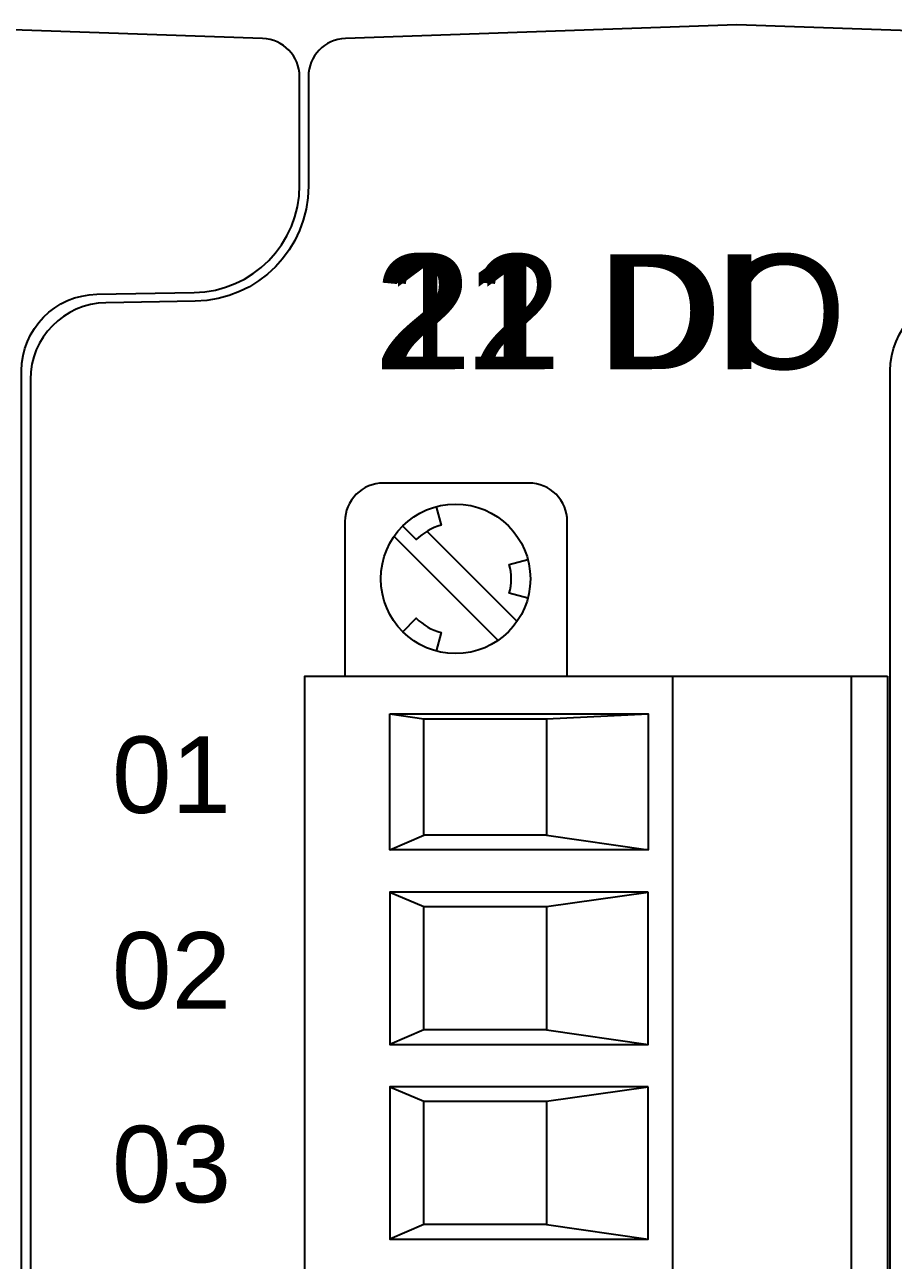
# Model space of a CAD drawing. Extents: x 1 to 47, y 1 to 35.
# Drawn here: x 38.491 to 39.383, y 15.794 to 17.063 of the extents above; entities that cross this region are included whole.
import ezdxf

# ---------------------------------------------------------------- set-up
doc = ezdxf.new("R2010")
doc.units = 0
doc.header["$MEASUREMENT"] = 0
for name, color, linetype in [('9_02__1__21_UNIVERSAL_BINA', 7, 'CONTINUOUS'), ('9_03__2__42_UNIVERSAL_BINA', 7, 'CONTINUOUS'), ('9_04__3__63_UNIVERSAL_BINA', 7, 'CONTINUOUS'), ('9_05__4__84_UNIVERSAL_BINA', 7, 'CONTINUOUS'), ('9_06__5__21_UNIVERSAL_BINA', 7, 'CONTINUOUS'), ('9_07__6__21_UNIVERSAL_BINA', 7, 'CONTINUOUS'), ('9_08__7__21_UNIVERSAL_BINA', 7, 'CONTINUOUS'), ('9_09__8__42_UNIVERSAL_BINA', 7, 'CONTINUOUS'), ('9_10__9__42_UNIVERSAL_BINA', 7, 'CONTINUOUS'), ('9_11__A__63_UNIVERSAL_BINA', 7, 'CONTINUOUS'), ('9_12__B__12_ELECTROMECHANI', 7, 'CONTINUOUS'), ('9_13__C__24_ELECTROMECHANI', 7, 'CONTINUOUS'), ('9_14__D__36_ELECTROMECHANI', 7, 'CONTINUOUS'), ('9_15__E__48_ELECTROMECHANI', 7, 'CONTINUOUS')]:
    doc.layers.add(name, color=color, linetype=linetype)
doc.styles.add('ARIAL', font='arial.ttf')

msp = doc.modelspace()

# ---------------------------------------------------------------- linework, layer by layer
at = {"layer": '9_02__1__21_UNIVERSAL_BINA'}
for points in [[(39.627, 17.049), (39.222, 17.0632), (38.82, 17.0491, 0.404026), (38.782, 17.0098), (38.782, 16.8972, -0.409111), (38.6659, 16.7791), (38.5739, 16.7775, 0.409111), (38.4965, 16.6987), (38.4965, 10.1436, 0.409111), (38.5739, 10.0649), (38.6659, 10.0633, -0.409111), (38.782, 9.9452), (38.782, 9.8325, 0.404026), (38.82, 9.7932), (39.222, 9.7791), (39.627, 9.7933, 0.404026)], [(39.4569, 10.056, -0.409111), (39.3795, 10.1348), (39.3795, 16.7075, -0.409111), (39.4569, 16.7863)], [(39.0479, 16.3939), (39.0479, 16.5529, 0.414214), (39.0086, 16.5923), (38.859, 16.5923, 0.414214), (38.8196, 16.5529), (38.8196, 16.3939)], [(38.9133, 16.568), (38.9184, 16.549, 0.131652), (38.8928, 16.5342), (38.8789, 16.5482)], [(39.0073, 16.474), (38.9883, 16.4791, 0.131652), (38.9883, 16.5087), (39.0073, 16.5137)], [(38.8789, 16.4396), (38.8928, 16.4535, 0.131652), (38.9184, 16.4387), (38.9133, 16.4197)]]:
    msp.add_lwpolyline(points, format="xyb", dxfattribs=at)
for points in [[(38.9037, 16.5428), (38.9963, 16.4502)], [(38.9768, 16.4307), (38.87, 16.5375)], [(39.1564, 14.7939), (39.1564, 16.3939)], [(39.3396, 16.3939), (39.3396, 14.7939)], [(38.8657, 16.3552), (38.9005, 16.35)], [(39.0265, 16.35), (39.1308, 16.3552)], [(38.8657, 16.2156), (38.9005, 16.2305)], [(39.0265, 16.2305), (39.1308, 16.2156)], [(38.8657, 16.1721), (38.9005, 16.1573)], [(39.0265, 16.1573), (39.1308, 16.1721)], [(38.9005, 16.0305), (38.8657, 16.0156)], [(39.0265, 16.0305), (39.1308, 16.0156)], [(38.8657, 15.9721), (38.9005, 15.9573)], [(39.0265, 15.9573), (39.1308, 15.9721)], [(38.9005, 15.8305), (38.8657, 15.8156)], [(39.0265, 15.8305), (39.1308, 15.8156)]]:
    msp.add_lwpolyline(points, dxfattribs=at)
for points in [[(39.3769, 16.3939), (39.3769, 14.7939), (38.7785, 14.7939), (38.7785, 16.3939)], [(38.8657, 16.3552), (39.1308, 16.3552), (39.1308, 16.2156), (38.8657, 16.2156)], [(38.9005, 16.35), (39.0265, 16.35), (39.0265, 16.2305), (38.9005, 16.2305)], [(39.1308, 16.1721), (38.8657, 16.1721), (38.8657, 16.0156), (39.1308, 16.0156)], [(38.9005, 16.1573), (39.0265, 16.1573), (39.0265, 16.0305), (38.9005, 16.0305)], [(39.1308, 15.9721), (38.8657, 15.9721), (38.8657, 15.8156), (39.1308, 15.8156)], [(38.9005, 15.9573), (39.0265, 15.9573), (39.0265, 15.8305), (38.9005, 15.8305)]]:
    msp.add_lwpolyline(points, close=True, dxfattribs=at)
msp.add_circle((38.9332, 16.4939), 0.0768, dxfattribs=at)
at = {"layer": '9_03__2__42_UNIVERSAL_BINA'}
for points in [[(38.4875, 10.1348), (38.4875, 16.7075, -0.409111), (38.5649, 16.7863), (38.6646, 16.788, 0.409111), (38.773, 16.8982), (38.773, 17.0097, 0.404026), (38.735, 17.049), (38.33, 17.0632), (37.928, 17.0491, 0.404026), (37.89, 17.0098), (37.89, 16.8972, -0.409111), (37.7739, 16.7791), (37.6819, 16.7775, 0.409111), (37.6045, 16.6987), (37.6045, 10.1436, 0.409111)], [(39.627, 17.049), (39.222, 17.0632), (38.82, 17.0491, 0.404026), (38.782, 17.0098), (38.782, 16.8972, -0.409111), (38.6659, 16.7791), (38.5739, 16.7775, 0.409111), (38.4965, 16.6987), (38.4965, 10.1436, 0.409111), (38.5739, 10.0649), (38.6659, 10.0633, -0.409111), (38.782, 9.9452), (38.782, 9.8325, 0.404026), (38.82, 9.7932), (39.222, 9.7791), (39.627, 9.7933, 0.404026)], [(39.4569, 10.056, -0.409111), (39.3795, 10.1348), (39.3795, 16.7075, -0.409111), (39.4569, 16.7863)], [(39.0479, 16.3939), (39.0479, 16.5529, 0.414214), (39.0086, 16.5923), (38.859, 16.5923, 0.414214), (38.8196, 16.5529), (38.8196, 16.3939)], [(38.9133, 16.568), (38.9184, 16.549, 0.131652), (38.8928, 16.5342), (38.8789, 16.5482)], [(39.0073, 16.474), (38.9883, 16.4791, 0.131652), (38.9883, 16.5087), (39.0073, 16.5137)], [(38.8789, 16.4396), (38.8928, 16.4535, 0.131652), (38.9184, 16.4387), (38.9133, 16.4197)]]:
    msp.add_lwpolyline(points, format="xyb", dxfattribs=at)
for points in [[(38.9037, 16.5428), (38.9963, 16.4502)], [(38.9768, 16.4307), (38.87, 16.5375)], [(39.1564, 14.7939), (39.1564, 16.3939)], [(39.3396, 16.3939), (39.3396, 14.7939)], [(38.8657, 16.3552), (38.9005, 16.35)], [(39.0265, 16.35), (39.1308, 16.3552)], [(38.8657, 16.2156), (38.9005, 16.2305)], [(39.0265, 16.2305), (39.1308, 16.2156)], [(38.8657, 16.1721), (38.9005, 16.1573)], [(39.0265, 16.1573), (39.1308, 16.1721)], [(38.9005, 16.0305), (38.8657, 16.0156)], [(39.0265, 16.0305), (39.1308, 16.0156)], [(38.8657, 15.9721), (38.9005, 15.9573)], [(39.0265, 15.9573), (39.1308, 15.9721)], [(38.9005, 15.8305), (38.8657, 15.8156)], [(39.0265, 15.8305), (39.1308, 15.8156)]]:
    msp.add_lwpolyline(points, dxfattribs=at)
for points in [[(39.3769, 16.3939), (39.3769, 14.7939), (38.7785, 14.7939), (38.7785, 16.3939)], [(38.8657, 16.3552), (39.1308, 16.3552), (39.1308, 16.2156), (38.8657, 16.2156)], [(38.9005, 16.35), (39.0265, 16.35), (39.0265, 16.2305), (38.9005, 16.2305)], [(39.1308, 16.1721), (38.8657, 16.1721), (38.8657, 16.0156), (39.1308, 16.0156)], [(38.9005, 16.1573), (39.0265, 16.1573), (39.0265, 16.0305), (38.9005, 16.0305)], [(39.1308, 15.9721), (38.8657, 15.9721), (38.8657, 15.8156), (39.1308, 15.8156)], [(38.9005, 15.9573), (39.0265, 15.9573), (39.0265, 15.8305), (38.9005, 15.8305)]]:
    msp.add_lwpolyline(points, close=True, dxfattribs=at)
msp.add_circle((38.9332, 16.4939), 0.0768, dxfattribs=at)
at = {"layer": '9_04__3__63_UNIVERSAL_BINA'}
for points in [[(38.4875, 10.1348), (38.4875, 16.7075, -0.409111), (38.5649, 16.7863), (38.6646, 16.788, 0.409111), (38.773, 16.8982), (38.773, 17.0097, 0.404026), (38.735, 17.049), (38.33, 17.0632), (37.928, 17.0491, 0.404026), (37.89, 17.0098), (37.89, 16.8972, -0.409111), (37.7739, 16.7791), (37.6819, 16.7775, 0.409111), (37.6045, 16.6987), (37.6045, 10.1436, 0.409111)], [(39.627, 17.049), (39.222, 17.0632), (38.82, 17.0491, 0.404026), (38.782, 17.0098), (38.782, 16.8972, -0.409111), (38.6659, 16.7791), (38.5739, 16.7775, 0.409111), (38.4965, 16.6987), (38.4965, 10.1436, 0.409111), (38.5739, 10.0649), (38.6659, 10.0633, -0.409111), (38.782, 9.9452), (38.782, 9.8325, 0.404026), (38.82, 9.7932), (39.222, 9.7791), (39.627, 9.7933, 0.404026)], [(39.4569, 10.056, -0.409111), (39.3795, 10.1348), (39.3795, 16.7075, -0.409111), (39.4569, 16.7863)], [(39.0479, 16.3939), (39.0479, 16.5529, 0.414214), (39.0086, 16.5923), (38.859, 16.5923, 0.414214), (38.8196, 16.5529), (38.8196, 16.3939)], [(38.9133, 16.568), (38.9184, 16.549, 0.131652), (38.8928, 16.5342), (38.8789, 16.5482)], [(39.0073, 16.474), (38.9883, 16.4791, 0.131652), (38.9883, 16.5087), (39.0073, 16.5137)], [(38.8789, 16.4396), (38.8928, 16.4535, 0.131652), (38.9184, 16.4387), (38.9133, 16.4197)]]:
    msp.add_lwpolyline(points, format="xyb", dxfattribs=at)
for points in [[(38.9037, 16.5428), (38.9963, 16.4502)], [(38.9768, 16.4307), (38.87, 16.5375)], [(39.1564, 14.7939), (39.1564, 16.3939)], [(39.3396, 16.3939), (39.3396, 14.7939)], [(38.8657, 16.3552), (38.9005, 16.35)], [(39.0265, 16.35), (39.1308, 16.3552)], [(38.8657, 16.2156), (38.9005, 16.2305)], [(39.0265, 16.2305), (39.1308, 16.2156)], [(38.8657, 16.1721), (38.9005, 16.1573)], [(39.0265, 16.1573), (39.1308, 16.1721)], [(38.9005, 16.0305), (38.8657, 16.0156)], [(39.0265, 16.0305), (39.1308, 16.0156)], [(38.8657, 15.9721), (38.9005, 15.9573)], [(39.0265, 15.9573), (39.1308, 15.9721)], [(38.9005, 15.8305), (38.8657, 15.8156)], [(39.0265, 15.8305), (39.1308, 15.8156)]]:
    msp.add_lwpolyline(points, dxfattribs=at)
for points in [[(39.3769, 16.3939), (39.3769, 14.7939), (38.7785, 14.7939), (38.7785, 16.3939)], [(38.8657, 16.3552), (39.1308, 16.3552), (39.1308, 16.2156), (38.8657, 16.2156)], [(38.9005, 16.35), (39.0265, 16.35), (39.0265, 16.2305), (38.9005, 16.2305)], [(39.1308, 16.1721), (38.8657, 16.1721), (38.8657, 16.0156), (39.1308, 16.0156)], [(38.9005, 16.1573), (39.0265, 16.1573), (39.0265, 16.0305), (38.9005, 16.0305)], [(39.1308, 15.9721), (38.8657, 15.9721), (38.8657, 15.8156), (39.1308, 15.8156)], [(38.9005, 15.9573), (39.0265, 15.9573), (39.0265, 15.8305), (38.9005, 15.8305)]]:
    msp.add_lwpolyline(points, close=True, dxfattribs=at)
msp.add_circle((38.9332, 16.4939), 0.0768, dxfattribs=at)
at = {"layer": '9_05__4__84_UNIVERSAL_BINA'}
for points in [[(38.4875, 10.1348), (38.4875, 16.7075, -0.409111), (38.5649, 16.7863), (38.6646, 16.788, 0.409111), (38.773, 16.8982), (38.773, 17.0097, 0.404026), (38.735, 17.049), (38.33, 17.0632), (37.928, 17.0491, 0.404026), (37.89, 17.0098), (37.89, 16.8972, -0.409111), (37.7739, 16.7791), (37.6819, 16.7775, 0.409111), (37.6045, 16.6987), (37.6045, 10.1436, 0.409111)], [(39.627, 17.049), (39.222, 17.0632), (38.82, 17.0491, 0.404026), (38.782, 17.0098), (38.782, 16.8972, -0.409111), (38.6659, 16.7791), (38.5739, 16.7775, 0.409111), (38.4965, 16.6987), (38.4965, 10.1436, 0.409111), (38.5739, 10.0649), (38.6659, 10.0633, -0.409111), (38.782, 9.9452), (38.782, 9.8325, 0.404026), (38.82, 9.7932), (39.222, 9.7791), (39.627, 9.7933, 0.404026)], [(39.4569, 10.056, -0.409111), (39.3795, 10.1348), (39.3795, 16.7075, -0.409111), (39.4569, 16.7863)], [(39.0479, 16.3939), (39.0479, 16.5529, 0.414214), (39.0086, 16.5923), (38.859, 16.5923, 0.414214), (38.8196, 16.5529), (38.8196, 16.3939)], [(38.9133, 16.568), (38.9184, 16.549, 0.131652), (38.8928, 16.5342), (38.8789, 16.5482)], [(39.0073, 16.474), (38.9883, 16.4791, 0.131652), (38.9883, 16.5087), (39.0073, 16.5137)], [(38.8789, 16.4396), (38.8928, 16.4535, 0.131652), (38.9184, 16.4387), (38.9133, 16.4197)]]:
    msp.add_lwpolyline(points, format="xyb", dxfattribs=at)
for points in [[(38.9037, 16.5428), (38.9963, 16.4502)], [(38.9768, 16.4307), (38.87, 16.5375)], [(39.1564, 14.7939), (39.1564, 16.3939)], [(39.3396, 16.3939), (39.3396, 14.7939)], [(38.8657, 16.3552), (38.9005, 16.35)], [(39.0265, 16.35), (39.1308, 16.3552)], [(38.8657, 16.2156), (38.9005, 16.2305)], [(39.0265, 16.2305), (39.1308, 16.2156)], [(38.8657, 16.1721), (38.9005, 16.1573)], [(39.0265, 16.1573), (39.1308, 16.1721)], [(38.9005, 16.0305), (38.8657, 16.0156)], [(39.0265, 16.0305), (39.1308, 16.0156)], [(38.8657, 15.9721), (38.9005, 15.9573)], [(39.0265, 15.9573), (39.1308, 15.9721)], [(38.9005, 15.8305), (38.8657, 15.8156)], [(39.0265, 15.8305), (39.1308, 15.8156)]]:
    msp.add_lwpolyline(points, dxfattribs=at)
for points in [[(39.3769, 16.3939), (39.3769, 14.7939), (38.7785, 14.7939), (38.7785, 16.3939)], [(38.8657, 16.3552), (39.1308, 16.3552), (39.1308, 16.2156), (38.8657, 16.2156)], [(38.9005, 16.35), (39.0265, 16.35), (39.0265, 16.2305), (38.9005, 16.2305)], [(39.1308, 16.1721), (38.8657, 16.1721), (38.8657, 16.0156), (39.1308, 16.0156)], [(38.9005, 16.1573), (39.0265, 16.1573), (39.0265, 16.0305), (38.9005, 16.0305)], [(39.1308, 15.9721), (38.8657, 15.9721), (38.8657, 15.8156), (39.1308, 15.8156)], [(38.9005, 15.9573), (39.0265, 15.9573), (39.0265, 15.8305), (38.9005, 15.8305)]]:
    msp.add_lwpolyline(points, close=True, dxfattribs=at)
msp.add_circle((38.9332, 16.4939), 0.0768, dxfattribs=at)
at = {"layer": '9_06__5__21_UNIVERSAL_BINA'}
for points in [[(38.4875, 10.1348), (38.4875, 16.7075, -0.409111), (38.5649, 16.7863), (38.6646, 16.788, 0.409111), (38.773, 16.8982), (38.773, 17.0097, 0.404026), (38.735, 17.049), (38.33, 17.0632), (37.928, 17.0491, 0.404026), (37.89, 17.0098), (37.89, 16.8972, -0.409111), (37.7739, 16.7791), (37.6819, 16.7775, 0.409111), (37.6045, 16.6987), (37.6045, 10.1436, 0.409111)], [(39.627, 17.049), (39.222, 17.0632), (38.82, 17.0491, 0.404026), (38.782, 17.0098), (38.782, 16.8972, -0.409111), (38.6659, 16.7791), (38.5739, 16.7775, 0.409111), (38.4965, 16.6987), (38.4965, 10.1436, 0.409111), (38.5739, 10.0649), (38.6659, 10.0633, -0.409111), (38.782, 9.9452), (38.782, 9.8325, 0.404026), (38.82, 9.7932), (39.222, 9.7791), (39.627, 9.7933, 0.404026)], [(39.4569, 10.056, -0.409111), (39.3795, 10.1348), (39.3795, 16.7075, -0.409111), (39.4569, 16.7863)], [(39.0479, 16.3939), (39.0479, 16.5529, 0.414214), (39.0086, 16.5923), (38.859, 16.5923, 0.414214), (38.8196, 16.5529), (38.8196, 16.3939)], [(38.9133, 16.568), (38.9184, 16.549, 0.131652), (38.8928, 16.5342), (38.8789, 16.5482)], [(39.0073, 16.474), (38.9883, 16.4791, 0.131652), (38.9883, 16.5087), (39.0073, 16.5137)], [(38.8789, 16.4396), (38.8928, 16.4535, 0.131652), (38.9184, 16.4387), (38.9133, 16.4197)]]:
    msp.add_lwpolyline(points, format="xyb", dxfattribs=at)
for points in [[(38.9037, 16.5428), (38.9963, 16.4502)], [(38.9768, 16.4307), (38.87, 16.5375)], [(39.1564, 14.7939), (39.1564, 16.3939)], [(39.3396, 16.3939), (39.3396, 14.7939)], [(38.8657, 16.3552), (38.9005, 16.35)], [(39.0265, 16.35), (39.1308, 16.3552)], [(38.8657, 16.2156), (38.9005, 16.2305)], [(39.0265, 16.2305), (39.1308, 16.2156)], [(38.8657, 16.1721), (38.9005, 16.1573)], [(39.0265, 16.1573), (39.1308, 16.1721)], [(38.9005, 16.0305), (38.8657, 16.0156)], [(39.0265, 16.0305), (39.1308, 16.0156)], [(38.8657, 15.9721), (38.9005, 15.9573)], [(39.0265, 15.9573), (39.1308, 15.9721)], [(38.9005, 15.8305), (38.8657, 15.8156)], [(39.0265, 15.8305), (39.1308, 15.8156)]]:
    msp.add_lwpolyline(points, dxfattribs=at)
for points in [[(39.3769, 16.3939), (39.3769, 14.7939), (38.7785, 14.7939), (38.7785, 16.3939)], [(38.8657, 16.3552), (39.1308, 16.3552), (39.1308, 16.2156), (38.8657, 16.2156)], [(38.9005, 16.35), (39.0265, 16.35), (39.0265, 16.2305), (38.9005, 16.2305)], [(39.1308, 16.1721), (38.8657, 16.1721), (38.8657, 16.0156), (39.1308, 16.0156)], [(38.9005, 16.1573), (39.0265, 16.1573), (39.0265, 16.0305), (38.9005, 16.0305)], [(39.1308, 15.9721), (38.8657, 15.9721), (38.8657, 15.8156), (39.1308, 15.8156)], [(38.9005, 15.9573), (39.0265, 15.9573), (39.0265, 15.8305), (38.9005, 15.8305)]]:
    msp.add_lwpolyline(points, close=True, dxfattribs=at)
msp.add_circle((38.9332, 16.4939), 0.0768, dxfattribs=at)
at = {"layer": '9_07__6__21_UNIVERSAL_BINA'}
for points in [[(38.4875, 10.1348), (38.4875, 16.7075, -0.409111), (38.5649, 16.7863), (38.6646, 16.788, 0.409111), (38.773, 16.8982), (38.773, 17.0097, 0.404026), (38.735, 17.049), (38.33, 17.0632), (37.928, 17.0491, 0.404026), (37.89, 17.0098), (37.89, 16.8972, -0.409111), (37.7739, 16.7791), (37.6819, 16.7775, 0.409111), (37.6045, 16.6987), (37.6045, 10.1436, 0.409111)], [(39.627, 17.049), (39.222, 17.0632), (38.82, 17.0491, 0.404026), (38.782, 17.0098), (38.782, 16.8972, -0.409111), (38.6659, 16.7791), (38.5739, 16.7775, 0.409111), (38.4965, 16.6987), (38.4965, 10.1436, 0.409111), (38.5739, 10.0649), (38.6659, 10.0633, -0.409111), (38.782, 9.9452), (38.782, 9.8325, 0.404026), (38.82, 9.7932), (39.222, 9.7791), (39.627, 9.7933, 0.404026)], [(39.4569, 10.056, -0.409111), (39.3795, 10.1348), (39.3795, 16.7075, -0.409111), (39.4569, 16.7863)], [(39.0479, 16.3939), (39.0479, 16.5529, 0.414214), (39.0086, 16.5923), (38.859, 16.5923, 0.414214), (38.8196, 16.5529), (38.8196, 16.3939)], [(38.9133, 16.568), (38.9184, 16.549, 0.131652), (38.8928, 16.5342), (38.8789, 16.5482)], [(39.0073, 16.474), (38.9883, 16.4791, 0.131652), (38.9883, 16.5087), (39.0073, 16.5137)], [(38.8789, 16.4396), (38.8928, 16.4535, 0.131652), (38.9184, 16.4387), (38.9133, 16.4197)]]:
    msp.add_lwpolyline(points, format="xyb", dxfattribs=at)
for points in [[(38.9037, 16.5428), (38.9963, 16.4502)], [(38.9768, 16.4307), (38.87, 16.5375)], [(39.1564, 14.7939), (39.1564, 16.3939)], [(39.3396, 16.3939), (39.3396, 14.7939)], [(38.8657, 16.3552), (38.9005, 16.35)], [(39.0265, 16.35), (39.1308, 16.3552)], [(38.8657, 16.2156), (38.9005, 16.2305)], [(39.0265, 16.2305), (39.1308, 16.2156)], [(38.8657, 16.1721), (38.9005, 16.1573)], [(39.0265, 16.1573), (39.1308, 16.1721)], [(38.9005, 16.0305), (38.8657, 16.0156)], [(39.0265, 16.0305), (39.1308, 16.0156)], [(38.8657, 15.9721), (38.9005, 15.9573)], [(39.0265, 15.9573), (39.1308, 15.9721)], [(38.9005, 15.8305), (38.8657, 15.8156)], [(39.0265, 15.8305), (39.1308, 15.8156)]]:
    msp.add_lwpolyline(points, dxfattribs=at)
for points in [[(39.3769, 16.3939), (39.3769, 14.7939), (38.7785, 14.7939), (38.7785, 16.3939)], [(38.8657, 16.3552), (39.1308, 16.3552), (39.1308, 16.2156), (38.8657, 16.2156)], [(38.9005, 16.35), (39.0265, 16.35), (39.0265, 16.2305), (38.9005, 16.2305)], [(39.1308, 16.1721), (38.8657, 16.1721), (38.8657, 16.0156), (39.1308, 16.0156)], [(38.9005, 16.1573), (39.0265, 16.1573), (39.0265, 16.0305), (38.9005, 16.0305)], [(39.1308, 15.9721), (38.8657, 15.9721), (38.8657, 15.8156), (39.1308, 15.8156)], [(38.9005, 15.9573), (39.0265, 15.9573), (39.0265, 15.8305), (38.9005, 15.8305)]]:
    msp.add_lwpolyline(points, close=True, dxfattribs=at)
msp.add_circle((38.9332, 16.4939), 0.0768, dxfattribs=at)
at = {"layer": '9_08__7__21_UNIVERSAL_BINA'}
for points in [[(38.4875, 10.1348), (38.4875, 16.7075, -0.409111), (38.5649, 16.7863), (38.6646, 16.788, 0.409111), (38.773, 16.8982), (38.773, 17.0097, 0.404026), (38.735, 17.049), (38.33, 17.0632), (37.928, 17.0491, 0.404026), (37.89, 17.0098), (37.89, 16.8972, -0.409111), (37.7739, 16.7791), (37.6819, 16.7775, 0.409111), (37.6045, 16.6987), (37.6045, 10.1436, 0.409111)], [(39.627, 17.049), (39.222, 17.0632), (38.82, 17.0491, 0.404026), (38.782, 17.0098), (38.782, 16.8972, -0.409111), (38.6659, 16.7791), (38.5739, 16.7775, 0.409111), (38.4965, 16.6987), (38.4965, 10.1436, 0.409111), (38.5739, 10.0649), (38.6659, 10.0633, -0.409111), (38.782, 9.9452), (38.782, 9.8325, 0.404026), (38.82, 9.7932), (39.222, 9.7791), (39.627, 9.7933, 0.404026)], [(39.4569, 10.056, -0.409111), (39.3795, 10.1348), (39.3795, 16.7075, -0.409111), (39.4569, 16.7863)], [(39.0479, 16.3939), (39.0479, 16.5529, 0.414214), (39.0086, 16.5923), (38.859, 16.5923, 0.414214), (38.8196, 16.5529), (38.8196, 16.3939)], [(38.9133, 16.568), (38.9184, 16.549, 0.131652), (38.8928, 16.5342), (38.8789, 16.5482)], [(39.0073, 16.474), (38.9883, 16.4791, 0.131652), (38.9883, 16.5087), (39.0073, 16.5137)], [(38.8789, 16.4396), (38.8928, 16.4535, 0.131652), (38.9184, 16.4387), (38.9133, 16.4197)]]:
    msp.add_lwpolyline(points, format="xyb", dxfattribs=at)
for points in [[(38.9037, 16.5428), (38.9963, 16.4502)], [(38.9768, 16.4307), (38.87, 16.5375)], [(39.1564, 14.7939), (39.1564, 16.3939)], [(39.3396, 16.3939), (39.3396, 14.7939)], [(38.8657, 16.3552), (38.9005, 16.35)], [(39.0265, 16.35), (39.1308, 16.3552)], [(38.8657, 16.2156), (38.9005, 16.2305)], [(39.0265, 16.2305), (39.1308, 16.2156)], [(38.8657, 16.1721), (38.9005, 16.1573)], [(39.0265, 16.1573), (39.1308, 16.1721)], [(38.9005, 16.0305), (38.8657, 16.0156)], [(39.0265, 16.0305), (39.1308, 16.0156)], [(38.8657, 15.9721), (38.9005, 15.9573)], [(39.0265, 15.9573), (39.1308, 15.9721)], [(38.9005, 15.8305), (38.8657, 15.8156)], [(39.0265, 15.8305), (39.1308, 15.8156)]]:
    msp.add_lwpolyline(points, dxfattribs=at)
for points in [[(39.3769, 16.3939), (39.3769, 14.7939), (38.7785, 14.7939), (38.7785, 16.3939)], [(38.8657, 16.3552), (39.1308, 16.3552), (39.1308, 16.2156), (38.8657, 16.2156)], [(38.9005, 16.35), (39.0265, 16.35), (39.0265, 16.2305), (38.9005, 16.2305)], [(39.1308, 16.1721), (38.8657, 16.1721), (38.8657, 16.0156), (39.1308, 16.0156)], [(38.9005, 16.1573), (39.0265, 16.1573), (39.0265, 16.0305), (38.9005, 16.0305)], [(39.1308, 15.9721), (38.8657, 15.9721), (38.8657, 15.8156), (39.1308, 15.8156)], [(38.9005, 15.9573), (39.0265, 15.9573), (39.0265, 15.8305), (38.9005, 15.8305)]]:
    msp.add_lwpolyline(points, close=True, dxfattribs=at)
msp.add_circle((38.9332, 16.4939), 0.0768, dxfattribs=at)
at = {"layer": '9_09__8__42_UNIVERSAL_BINA'}
for points in [[(38.4875, 10.1348), (38.4875, 16.7075, -0.409111), (38.5649, 16.7863), (38.6646, 16.788, 0.409111), (38.773, 16.8982), (38.773, 17.0097, 0.404026), (38.735, 17.049), (38.33, 17.0632), (37.928, 17.0491, 0.404026), (37.89, 17.0098), (37.89, 16.8972, -0.409111), (37.7739, 16.7791), (37.6819, 16.7775, 0.409111), (37.6045, 16.6987), (37.6045, 10.1436, 0.409111)], [(39.627, 17.049), (39.222, 17.0632), (38.82, 17.0491, 0.404026), (38.782, 17.0098), (38.782, 16.8972, -0.409111), (38.6659, 16.7791), (38.5739, 16.7775, 0.409111), (38.4965, 16.6987), (38.4965, 10.1436, 0.409111), (38.5739, 10.0649), (38.6659, 10.0633, -0.409111), (38.782, 9.9452), (38.782, 9.8325, 0.404026), (38.82, 9.7932), (39.222, 9.7791), (39.627, 9.7933, 0.404026)], [(39.4569, 10.056, -0.409111), (39.3795, 10.1348), (39.3795, 16.7075, -0.409111), (39.4569, 16.7863)], [(39.0479, 16.3939), (39.0479, 16.5529, 0.414214), (39.0086, 16.5923), (38.859, 16.5923, 0.414214), (38.8196, 16.5529), (38.8196, 16.3939)], [(38.9133, 16.568), (38.9184, 16.549, 0.131652), (38.8928, 16.5342), (38.8789, 16.5482)], [(39.0073, 16.474), (38.9883, 16.4791, 0.131652), (38.9883, 16.5087), (39.0073, 16.5137)], [(38.8789, 16.4396), (38.8928, 16.4535, 0.131652), (38.9184, 16.4387), (38.9133, 16.4197)]]:
    msp.add_lwpolyline(points, format="xyb", dxfattribs=at)
for points in [[(38.9037, 16.5428), (38.9963, 16.4502)], [(38.9768, 16.4307), (38.87, 16.5375)], [(39.1564, 14.7939), (39.1564, 16.3939)], [(39.3396, 16.3939), (39.3396, 14.7939)], [(38.8657, 16.3552), (38.9005, 16.35)], [(39.0265, 16.35), (39.1308, 16.3552)], [(38.8657, 16.2156), (38.9005, 16.2305)], [(39.0265, 16.2305), (39.1308, 16.2156)], [(38.8657, 16.1721), (38.9005, 16.1573)], [(39.0265, 16.1573), (39.1308, 16.1721)], [(38.9005, 16.0305), (38.8657, 16.0156)], [(39.0265, 16.0305), (39.1308, 16.0156)], [(38.8657, 15.9721), (38.9005, 15.9573)], [(39.0265, 15.9573), (39.1308, 15.9721)], [(38.9005, 15.8305), (38.8657, 15.8156)], [(39.0265, 15.8305), (39.1308, 15.8156)]]:
    msp.add_lwpolyline(points, dxfattribs=at)
for points in [[(39.3769, 16.3939), (39.3769, 14.7939), (38.7785, 14.7939), (38.7785, 16.3939)], [(38.8657, 16.3552), (39.1308, 16.3552), (39.1308, 16.2156), (38.8657, 16.2156)], [(38.9005, 16.35), (39.0265, 16.35), (39.0265, 16.2305), (38.9005, 16.2305)], [(39.1308, 16.1721), (38.8657, 16.1721), (38.8657, 16.0156), (39.1308, 16.0156)], [(38.9005, 16.1573), (39.0265, 16.1573), (39.0265, 16.0305), (38.9005, 16.0305)], [(39.1308, 15.9721), (38.8657, 15.9721), (38.8657, 15.8156), (39.1308, 15.8156)], [(38.9005, 15.9573), (39.0265, 15.9573), (39.0265, 15.8305), (38.9005, 15.8305)]]:
    msp.add_lwpolyline(points, close=True, dxfattribs=at)
msp.add_circle((38.9332, 16.4939), 0.0768, dxfattribs=at)
at = {"layer": '9_10__9__42_UNIVERSAL_BINA'}
for points in [[(38.4875, 10.1348), (38.4875, 16.7075, -0.409111), (38.5649, 16.7863), (38.6646, 16.788, 0.409111), (38.773, 16.8982), (38.773, 17.0097, 0.404026), (38.735, 17.049), (38.33, 17.0632), (37.928, 17.0491, 0.404026), (37.89, 17.0098), (37.89, 16.8972, -0.409111), (37.7739, 16.7791), (37.6819, 16.7775, 0.409111), (37.6045, 16.6987), (37.6045, 10.1436, 0.409111)], [(39.627, 17.049), (39.222, 17.0632), (38.82, 17.0491, 0.404026), (38.782, 17.0098), (38.782, 16.8972, -0.409111), (38.6659, 16.7791), (38.5739, 16.7775, 0.409111), (38.4965, 16.6987), (38.4965, 10.1436, 0.409111), (38.5739, 10.0649), (38.6659, 10.0633, -0.409111), (38.782, 9.9452), (38.782, 9.8325, 0.404026), (38.82, 9.7932), (39.222, 9.7791), (39.627, 9.7933, 0.404026)], [(39.4569, 10.056, -0.409111), (39.3795, 10.1348), (39.3795, 16.7075, -0.409111), (39.4569, 16.7863)], [(39.0479, 16.3939), (39.0479, 16.5529, 0.414214), (39.0086, 16.5923), (38.859, 16.5923, 0.414214), (38.8196, 16.5529), (38.8196, 16.3939)], [(38.9133, 16.568), (38.9184, 16.549, 0.131652), (38.8928, 16.5342), (38.8789, 16.5482)], [(39.0073, 16.474), (38.9883, 16.4791, 0.131652), (38.9883, 16.5087), (39.0073, 16.5137)], [(38.8789, 16.4396), (38.8928, 16.4535, 0.131652), (38.9184, 16.4387), (38.9133, 16.4197)]]:
    msp.add_lwpolyline(points, format="xyb", dxfattribs=at)
for points in [[(38.9037, 16.5428), (38.9963, 16.4502)], [(38.9768, 16.4307), (38.87, 16.5375)], [(39.1564, 14.7939), (39.1564, 16.3939)], [(39.3396, 16.3939), (39.3396, 14.7939)], [(38.8657, 16.3552), (38.9005, 16.35)], [(39.0265, 16.35), (39.1308, 16.3552)], [(38.8657, 16.2156), (38.9005, 16.2305)], [(39.0265, 16.2305), (39.1308, 16.2156)], [(38.8657, 16.1721), (38.9005, 16.1573)], [(39.0265, 16.1573), (39.1308, 16.1721)], [(38.9005, 16.0305), (38.8657, 16.0156)], [(39.0265, 16.0305), (39.1308, 16.0156)], [(38.8657, 15.9721), (38.9005, 15.9573)], [(39.0265, 15.9573), (39.1308, 15.9721)], [(38.9005, 15.8305), (38.8657, 15.8156)], [(39.0265, 15.8305), (39.1308, 15.8156)]]:
    msp.add_lwpolyline(points, dxfattribs=at)
for points in [[(39.3769, 16.3939), (39.3769, 14.7939), (38.7785, 14.7939), (38.7785, 16.3939)], [(38.8657, 16.3552), (39.1308, 16.3552), (39.1308, 16.2156), (38.8657, 16.2156)], [(38.9005, 16.35), (39.0265, 16.35), (39.0265, 16.2305), (38.9005, 16.2305)], [(39.1308, 16.1721), (38.8657, 16.1721), (38.8657, 16.0156), (39.1308, 16.0156)], [(38.9005, 16.1573), (39.0265, 16.1573), (39.0265, 16.0305), (38.9005, 16.0305)], [(39.1308, 15.9721), (38.8657, 15.9721), (38.8657, 15.8156), (39.1308, 15.8156)], [(38.9005, 15.9573), (39.0265, 15.9573), (39.0265, 15.8305), (38.9005, 15.8305)]]:
    msp.add_lwpolyline(points, close=True, dxfattribs=at)
msp.add_circle((38.9332, 16.4939), 0.0768, dxfattribs=at)
at = {"layer": '9_11__A__63_UNIVERSAL_BINA'}
for points in [[(38.4875, 10.1348), (38.4875, 16.7075, -0.409111), (38.5649, 16.7863), (38.6646, 16.788, 0.409111), (38.773, 16.8982), (38.773, 17.0097, 0.404026), (38.735, 17.049), (38.33, 17.0632), (37.928, 17.0491, 0.404026), (37.89, 17.0098), (37.89, 16.8972, -0.409111), (37.7739, 16.7791), (37.6819, 16.7775, 0.409111), (37.6045, 16.6987), (37.6045, 10.1436, 0.409111)], [(39.627, 17.049), (39.222, 17.0632), (38.82, 17.0491, 0.404026), (38.782, 17.0098), (38.782, 16.8972, -0.409111), (38.6659, 16.7791), (38.5739, 16.7775, 0.409111), (38.4965, 16.6987), (38.4965, 10.1436, 0.409111), (38.5739, 10.0649), (38.6659, 10.0633, -0.409111), (38.782, 9.9452), (38.782, 9.8325, 0.404026), (38.82, 9.7932), (39.222, 9.7791), (39.627, 9.7933, 0.404026)], [(39.4569, 10.056, -0.409111), (39.3795, 10.1348), (39.3795, 16.7075, -0.409111), (39.4569, 16.7863)], [(39.0479, 16.3939), (39.0479, 16.5529, 0.414214), (39.0086, 16.5923), (38.859, 16.5923, 0.414214), (38.8196, 16.5529), (38.8196, 16.3939)], [(38.9133, 16.568), (38.9184, 16.549, 0.131652), (38.8928, 16.5342), (38.8789, 16.5482)], [(39.0073, 16.474), (38.9883, 16.4791, 0.131652), (38.9883, 16.5087), (39.0073, 16.5137)], [(38.8789, 16.4396), (38.8928, 16.4535, 0.131652), (38.9184, 16.4387), (38.9133, 16.4197)]]:
    msp.add_lwpolyline(points, format="xyb", dxfattribs=at)
for points in [[(38.9037, 16.5428), (38.9963, 16.4502)], [(38.9768, 16.4307), (38.87, 16.5375)], [(39.1564, 14.7939), (39.1564, 16.3939)], [(39.3396, 16.3939), (39.3396, 14.7939)], [(38.8657, 16.3552), (38.9005, 16.35)], [(39.0265, 16.35), (39.1308, 16.3552)], [(38.8657, 16.2156), (38.9005, 16.2305)], [(39.0265, 16.2305), (39.1308, 16.2156)], [(38.8657, 16.1721), (38.9005, 16.1573)], [(39.0265, 16.1573), (39.1308, 16.1721)], [(38.9005, 16.0305), (38.8657, 16.0156)], [(39.0265, 16.0305), (39.1308, 16.0156)], [(38.8657, 15.9721), (38.9005, 15.9573)], [(39.0265, 15.9573), (39.1308, 15.9721)], [(38.9005, 15.8305), (38.8657, 15.8156)], [(39.0265, 15.8305), (39.1308, 15.8156)]]:
    msp.add_lwpolyline(points, dxfattribs=at)
for points in [[(39.3769, 16.3939), (39.3769, 14.7939), (38.7785, 14.7939), (38.7785, 16.3939)], [(38.8657, 16.3552), (39.1308, 16.3552), (39.1308, 16.2156), (38.8657, 16.2156)], [(38.9005, 16.35), (39.0265, 16.35), (39.0265, 16.2305), (38.9005, 16.2305)], [(39.1308, 16.1721), (38.8657, 16.1721), (38.8657, 16.0156), (39.1308, 16.0156)], [(38.9005, 16.1573), (39.0265, 16.1573), (39.0265, 16.0305), (38.9005, 16.0305)], [(39.1308, 15.9721), (38.8657, 15.9721), (38.8657, 15.8156), (39.1308, 15.8156)], [(38.9005, 15.9573), (39.0265, 15.9573), (39.0265, 15.8305), (38.9005, 15.8305)]]:
    msp.add_lwpolyline(points, close=True, dxfattribs=at)
msp.add_circle((38.9332, 16.4939), 0.0768, dxfattribs=at)
at = {"layer": '9_12__B__12_ELECTROMECHANI'}
for points in [[(39.627, 17.049), (39.222, 17.0632), (38.82, 17.0491, 0.404026), (38.782, 17.0098), (38.782, 16.8972, -0.409111), (38.6659, 16.7791), (38.5739, 16.7775, 0.409111), (38.4965, 16.6987), (38.4965, 10.1436, 0.409111), (38.5739, 10.0649), (38.6659, 10.0633, -0.409111), (38.782, 9.9452), (38.782, 9.8325, 0.404026), (38.82, 9.7932), (39.222, 9.7791), (39.627, 9.7933, 0.404026)], [(39.4569, 10.056, -0.409111), (39.3795, 10.1348), (39.3795, 16.7075, -0.409111), (39.4569, 16.7863)], [(39.0479, 16.3939), (39.0479, 16.5529, 0.414214), (39.0086, 16.5923), (38.859, 16.5923, 0.414214), (38.8196, 16.5529), (38.8196, 16.3939)], [(38.9133, 16.568), (38.9184, 16.549, 0.131652), (38.8928, 16.5342), (38.8789, 16.5482)], [(39.0073, 16.474), (38.9883, 16.4791, 0.131652), (38.9883, 16.5087), (39.0073, 16.5137)], [(38.8789, 16.4396), (38.8928, 16.4535, 0.131652), (38.9184, 16.4387), (38.9133, 16.4197)]]:
    msp.add_lwpolyline(points, format="xyb", dxfattribs=at)
for points in [[(38.9037, 16.5428), (38.9963, 16.4502)], [(38.9768, 16.4307), (38.87, 16.5375)], [(39.1564, 14.7939), (39.1564, 16.3939)], [(39.3396, 16.3939), (39.3396, 14.7939)], [(38.8657, 16.3552), (38.9005, 16.35)], [(39.0265, 16.35), (39.1308, 16.3552)], [(38.8657, 16.2156), (38.9005, 16.2305)], [(39.0265, 16.2305), (39.1308, 16.2156)], [(38.8657, 16.1721), (38.9005, 16.1573)], [(39.0265, 16.1573), (39.1308, 16.1721)], [(38.9005, 16.0305), (38.8657, 16.0156)], [(39.0265, 16.0305), (39.1308, 16.0156)], [(38.8657, 15.9721), (38.9005, 15.9573)], [(39.0265, 15.9573), (39.1308, 15.9721)], [(38.9005, 15.8305), (38.8657, 15.8156)], [(39.0265, 15.8305), (39.1308, 15.8156)]]:
    msp.add_lwpolyline(points, dxfattribs=at)
for points in [[(39.3769, 16.3939), (39.3769, 14.7939), (38.7785, 14.7939), (38.7785, 16.3939)], [(38.8657, 16.3552), (39.1308, 16.3552), (39.1308, 16.2156), (38.8657, 16.2156)], [(38.9005, 16.35), (39.0265, 16.35), (39.0265, 16.2305), (38.9005, 16.2305)], [(39.1308, 16.1721), (38.8657, 16.1721), (38.8657, 16.0156), (39.1308, 16.0156)], [(38.9005, 16.1573), (39.0265, 16.1573), (39.0265, 16.0305), (38.9005, 16.0305)], [(39.1308, 15.9721), (38.8657, 15.9721), (38.8657, 15.8156), (39.1308, 15.8156)], [(38.9005, 15.9573), (39.0265, 15.9573), (39.0265, 15.8305), (38.9005, 15.8305)]]:
    msp.add_lwpolyline(points, close=True, dxfattribs=at)
msp.add_circle((38.9332, 16.4939), 0.0768, dxfattribs=at)
at = {"layer": '9_13__C__24_ELECTROMECHANI'}
for points in [[(38.4875, 10.1348), (38.4875, 16.7075, -0.409111), (38.5649, 16.7863), (38.6646, 16.788, 0.409111), (38.773, 16.8982), (38.773, 17.0097, 0.404026), (38.735, 17.049), (38.33, 17.0632), (37.928, 17.0491, 0.404026), (37.89, 17.0098), (37.89, 16.8972, -0.409111), (37.7739, 16.7791), (37.6819, 16.7775, 0.409111), (37.6045, 16.6987), (37.6045, 10.1436, 0.409111)], [(39.627, 17.049), (39.222, 17.0632), (38.82, 17.0491, 0.404026), (38.782, 17.0098), (38.782, 16.8972, -0.409111), (38.6659, 16.7791), (38.5739, 16.7775, 0.409111), (38.4965, 16.6987), (38.4965, 10.1436, 0.409111), (38.5739, 10.0649), (38.6659, 10.0633, -0.409111), (38.782, 9.9452), (38.782, 9.8325, 0.404026), (38.82, 9.7932), (39.222, 9.7791), (39.627, 9.7933, 0.404026)], [(39.4569, 10.056, -0.409111), (39.3795, 10.1348), (39.3795, 16.7075, -0.409111), (39.4569, 16.7863)], [(39.0479, 16.3939), (39.0479, 16.5529, 0.414214), (39.0086, 16.5923), (38.859, 16.5923, 0.414214), (38.8196, 16.5529), (38.8196, 16.3939)], [(38.9133, 16.568), (38.9184, 16.549, 0.131652), (38.8928, 16.5342), (38.8789, 16.5482)], [(39.0073, 16.474), (38.9883, 16.4791, 0.131652), (38.9883, 16.5087), (39.0073, 16.5137)], [(38.8789, 16.4396), (38.8928, 16.4535, 0.131652), (38.9184, 16.4387), (38.9133, 16.4197)]]:
    msp.add_lwpolyline(points, format="xyb", dxfattribs=at)
for points in [[(38.9037, 16.5428), (38.9963, 16.4502)], [(38.9768, 16.4307), (38.87, 16.5375)], [(39.1564, 14.7939), (39.1564, 16.3939)], [(39.3396, 16.3939), (39.3396, 14.7939)], [(38.8657, 16.3552), (38.9005, 16.35)], [(39.0265, 16.35), (39.1308, 16.3552)], [(38.8657, 16.2156), (38.9005, 16.2305)], [(39.0265, 16.2305), (39.1308, 16.2156)], [(38.8657, 16.1721), (38.9005, 16.1573)], [(39.0265, 16.1573), (39.1308, 16.1721)], [(38.9005, 16.0305), (38.8657, 16.0156)], [(39.0265, 16.0305), (39.1308, 16.0156)], [(38.8657, 15.9721), (38.9005, 15.9573)], [(39.0265, 15.9573), (39.1308, 15.9721)], [(38.9005, 15.8305), (38.8657, 15.8156)], [(39.0265, 15.8305), (39.1308, 15.8156)]]:
    msp.add_lwpolyline(points, dxfattribs=at)
for points in [[(39.3769, 16.3939), (39.3769, 14.7939), (38.7785, 14.7939), (38.7785, 16.3939)], [(38.8657, 16.3552), (39.1308, 16.3552), (39.1308, 16.2156), (38.8657, 16.2156)], [(38.9005, 16.35), (39.0265, 16.35), (39.0265, 16.2305), (38.9005, 16.2305)], [(39.1308, 16.1721), (38.8657, 16.1721), (38.8657, 16.0156), (39.1308, 16.0156)], [(38.9005, 16.1573), (39.0265, 16.1573), (39.0265, 16.0305), (38.9005, 16.0305)], [(39.1308, 15.9721), (38.8657, 15.9721), (38.8657, 15.8156), (39.1308, 15.8156)], [(38.9005, 15.9573), (39.0265, 15.9573), (39.0265, 15.8305), (38.9005, 15.8305)]]:
    msp.add_lwpolyline(points, close=True, dxfattribs=at)
msp.add_circle((38.9332, 16.4939), 0.0768, dxfattribs=at)
at = {"layer": '9_14__D__36_ELECTROMECHANI'}
for points in [[(38.4875, 10.1348), (38.4875, 16.7075, -0.409111), (38.5649, 16.7863), (38.6646, 16.788, 0.409111), (38.773, 16.8982), (38.773, 17.0097, 0.404026), (38.735, 17.049), (38.33, 17.0632), (37.928, 17.0491, 0.404026), (37.89, 17.0098), (37.89, 16.8972, -0.409111), (37.7739, 16.7791), (37.6819, 16.7775, 0.409111), (37.6045, 16.6987), (37.6045, 10.1436, 0.409111)], [(39.627, 17.049), (39.222, 17.0632), (38.82, 17.0491, 0.404026), (38.782, 17.0098), (38.782, 16.8972, -0.409111), (38.6659, 16.7791), (38.5739, 16.7775, 0.409111), (38.4965, 16.6987), (38.4965, 10.1436, 0.409111), (38.5739, 10.0649), (38.6659, 10.0633, -0.409111), (38.782, 9.9452), (38.782, 9.8325, 0.404026), (38.82, 9.7932), (39.222, 9.7791), (39.627, 9.7933, 0.404026)], [(39.4569, 10.056, -0.409111), (39.3795, 10.1348), (39.3795, 16.7075, -0.409111), (39.4569, 16.7863)], [(39.0479, 16.3939), (39.0479, 16.5529, 0.414214), (39.0086, 16.5923), (38.859, 16.5923, 0.414214), (38.8196, 16.5529), (38.8196, 16.3939)], [(38.9133, 16.568), (38.9184, 16.549, 0.131652), (38.8928, 16.5342), (38.8789, 16.5482)], [(39.0073, 16.474), (38.9883, 16.4791, 0.131652), (38.9883, 16.5087), (39.0073, 16.5137)], [(38.8789, 16.4396), (38.8928, 16.4535, 0.131652), (38.9184, 16.4387), (38.9133, 16.4197)]]:
    msp.add_lwpolyline(points, format="xyb", dxfattribs=at)
for points in [[(38.9037, 16.5428), (38.9963, 16.4502)], [(38.9768, 16.4307), (38.87, 16.5375)], [(39.1564, 14.7939), (39.1564, 16.3939)], [(39.3396, 16.3939), (39.3396, 14.7939)], [(38.8657, 16.3552), (38.9005, 16.35)], [(39.0265, 16.35), (39.1308, 16.3552)], [(38.8657, 16.2156), (38.9005, 16.2305)], [(39.0265, 16.2305), (39.1308, 16.2156)], [(38.8657, 16.1721), (38.9005, 16.1573)], [(39.0265, 16.1573), (39.1308, 16.1721)], [(38.9005, 16.0305), (38.8657, 16.0156)], [(39.0265, 16.0305), (39.1308, 16.0156)], [(38.8657, 15.9721), (38.9005, 15.9573)], [(39.0265, 15.9573), (39.1308, 15.9721)], [(38.9005, 15.8305), (38.8657, 15.8156)], [(39.0265, 15.8305), (39.1308, 15.8156)]]:
    msp.add_lwpolyline(points, dxfattribs=at)
for points in [[(39.3769, 16.3939), (39.3769, 14.7939), (38.7785, 14.7939), (38.7785, 16.3939)], [(38.8657, 16.3552), (39.1308, 16.3552), (39.1308, 16.2156), (38.8657, 16.2156)], [(38.9005, 16.35), (39.0265, 16.35), (39.0265, 16.2305), (38.9005, 16.2305)], [(39.1308, 16.1721), (38.8657, 16.1721), (38.8657, 16.0156), (39.1308, 16.0156)], [(38.9005, 16.1573), (39.0265, 16.1573), (39.0265, 16.0305), (38.9005, 16.0305)], [(39.1308, 15.9721), (38.8657, 15.9721), (38.8657, 15.8156), (39.1308, 15.8156)], [(38.9005, 15.9573), (39.0265, 15.9573), (39.0265, 15.8305), (38.9005, 15.8305)]]:
    msp.add_lwpolyline(points, close=True, dxfattribs=at)
msp.add_circle((38.9332, 16.4939), 0.0768, dxfattribs=at)
at = {"layer": '9_15__E__48_ELECTROMECHANI'}
for points in [[(38.4875, 10.1348), (38.4875, 16.7075, -0.409111), (38.5649, 16.7863), (38.6646, 16.788, 0.409111), (38.773, 16.8982), (38.773, 17.0097, 0.404026), (38.735, 17.049), (38.33, 17.0632), (37.928, 17.0491, 0.404026), (37.89, 17.0098), (37.89, 16.8972, -0.409111), (37.7739, 16.7791), (37.6819, 16.7775, 0.409111), (37.6045, 16.6987), (37.6045, 10.1436, 0.409111)], [(39.627, 17.049), (39.222, 17.0632), (38.82, 17.0491, 0.404026), (38.782, 17.0098), (38.782, 16.8972, -0.409111), (38.6659, 16.7791), (38.5739, 16.7775, 0.409111), (38.4965, 16.6987), (38.4965, 10.1436, 0.409111), (38.5739, 10.0649), (38.6659, 10.0633, -0.409111), (38.782, 9.9452), (38.782, 9.8325, 0.404026), (38.82, 9.7932), (39.222, 9.7791), (39.627, 9.7933, 0.404026)], [(39.4569, 10.056, -0.409111), (39.3795, 10.1348), (39.3795, 16.7075, -0.409111), (39.4569, 16.7863)], [(39.0479, 16.3939), (39.0479, 16.5529, 0.414214), (39.0086, 16.5923), (38.859, 16.5923, 0.414214), (38.8196, 16.5529), (38.8196, 16.3939)], [(38.9133, 16.568), (38.9184, 16.549, 0.131652), (38.8928, 16.5342), (38.8789, 16.5482)], [(39.0073, 16.474), (38.9883, 16.4791, 0.131652), (38.9883, 16.5087), (39.0073, 16.5137)], [(38.8789, 16.4396), (38.8928, 16.4535, 0.131652), (38.9184, 16.4387), (38.9133, 16.4197)]]:
    msp.add_lwpolyline(points, format="xyb", dxfattribs=at)
for points in [[(38.9037, 16.5428), (38.9963, 16.4502)], [(38.9768, 16.4307), (38.87, 16.5375)], [(39.1564, 14.7939), (39.1564, 16.3939)], [(39.3396, 16.3939), (39.3396, 14.7939)], [(38.8657, 16.3552), (38.9005, 16.35)], [(39.0265, 16.35), (39.1308, 16.3552)], [(38.8657, 16.2156), (38.9005, 16.2305)], [(39.0265, 16.2305), (39.1308, 16.2156)], [(38.8657, 16.1721), (38.9005, 16.1573)], [(39.0265, 16.1573), (39.1308, 16.1721)], [(38.9005, 16.0305), (38.8657, 16.0156)], [(39.0265, 16.0305), (39.1308, 16.0156)], [(38.8657, 15.9721), (38.9005, 15.9573)], [(39.0265, 15.9573), (39.1308, 15.9721)], [(38.9005, 15.8305), (38.8657, 15.8156)], [(39.0265, 15.8305), (39.1308, 15.8156)]]:
    msp.add_lwpolyline(points, dxfattribs=at)
for points in [[(39.3769, 16.3939), (39.3769, 14.7939), (38.7785, 14.7939), (38.7785, 16.3939)], [(38.8657, 16.3552), (39.1308, 16.3552), (39.1308, 16.2156), (38.8657, 16.2156)], [(38.9005, 16.35), (39.0265, 16.35), (39.0265, 16.2305), (38.9005, 16.2305)], [(39.1308, 16.1721), (38.8657, 16.1721), (38.8657, 16.0156), (39.1308, 16.0156)], [(38.9005, 16.1573), (39.0265, 16.1573), (39.0265, 16.0305), (38.9005, 16.0305)], [(39.1308, 15.9721), (38.8657, 15.9721), (38.8657, 15.8156), (39.1308, 15.8156)], [(38.9005, 15.9573), (39.0265, 15.9573), (39.0265, 15.8305), (38.9005, 15.8305)]]:
    msp.add_lwpolyline(points, close=True, dxfattribs=at)
msp.add_circle((38.9332, 16.4939), 0.0768, dxfattribs=at)

# ---------------------------------------------------------------- texts
at = {"layer": '9_02__1__21_UNIVERSAL_BINA', "style": 'ARIAL'}
for s, height, p in [('21 DI', 0.118, (38.8583, 16.7094)), ('01', 0.07867, (38.5803, 16.2534)), ('02', 0.07867, (38.5803, 16.0524)), ('03', 0.07867, (38.5803, 15.8534))]:
    msp.add_text(s, height=height, dxfattribs=at).set_placement(p)
at = {"layer": '9_03__2__42_UNIVERSAL_BINA', "style": 'ARIAL'}
for s, height, p in [('21 DI', 0.118, (38.8583, 16.7094)), ('01', 0.07867, (38.5803, 16.2534)), ('02', 0.07867, (38.5803, 16.0524)), ('03', 0.07867, (38.5803, 15.8534))]:
    msp.add_text(s, height=height, dxfattribs=at).set_placement(p)
at = {"layer": '9_04__3__63_UNIVERSAL_BINA', "style": 'ARIAL'}
for s, height, p in [('21 DI', 0.118, (38.8583, 16.7094)), ('01', 0.07867, (38.5803, 16.2534)), ('02', 0.07867, (38.5803, 16.0524)), ('03', 0.07867, (38.5803, 15.8534))]:
    msp.add_text(s, height=height, dxfattribs=at).set_placement(p)
at = {"layer": '9_05__4__84_UNIVERSAL_BINA', "style": 'ARIAL'}
for s, height, p in [('21 DI', 0.118, (38.8583, 16.7094)), ('01', 0.07867, (38.5803, 16.2534)), ('02', 0.07867, (38.5803, 16.0524)), ('03', 0.07867, (38.5803, 15.8534))]:
    msp.add_text(s, height=height, dxfattribs=at).set_placement(p)
at = {"layer": '9_06__5__21_UNIVERSAL_BINA', "style": 'ARIAL'}
for s, height, p in [('21 DI', 0.118, (38.8493, 16.7093)), ('01', 0.07867, (38.5803, 16.2534)), ('02', 0.07867, (38.5803, 16.0524)), ('03', 0.07867, (38.5803, 15.8534))]:
    msp.add_text(s, height=height, dxfattribs=at).set_placement(p)
at = {"layer": '9_07__6__21_UNIVERSAL_BINA', "style": 'ARIAL'}
for s, height, p in [('21 DI', 0.118, (38.8583, 16.7094)), ('01', 0.07867, (38.5803, 16.2534)), ('02', 0.07867, (38.5803, 16.0524)), ('03', 0.07867, (38.5803, 15.8534))]:
    msp.add_text(s, height=height, dxfattribs=at).set_placement(p)
at = {"layer": '9_08__7__21_UNIVERSAL_BINA', "style": 'ARIAL'}
for s, height, p in [('21 DI', 0.118, (38.8583, 16.7094)), ('01', 0.07867, (38.5803, 16.2534)), ('02', 0.07867, (38.5803, 16.0524)), ('03', 0.07867, (38.5803, 15.8534))]:
    msp.add_text(s, height=height, dxfattribs=at).set_placement(p)
at = {"layer": '9_09__8__42_UNIVERSAL_BINA', "style": 'ARIAL'}
for s, height, p in [('21 DI', 0.118, (38.8583, 16.7094)), ('01', 0.07867, (38.5803, 16.2534)), ('02', 0.07867, (38.5803, 16.0524)), ('03', 0.07867, (38.5803, 15.8534))]:
    msp.add_text(s, height=height, dxfattribs=at).set_placement(p)
at = {"layer": '9_10__9__42_UNIVERSAL_BINA', "style": 'ARIAL'}
for s, height, p in [('21 DI', 0.118, (38.8583, 16.7094)), ('01', 0.07867, (38.5803, 16.2534)), ('02', 0.07867, (38.5803, 16.0524)), ('03', 0.07867, (38.5803, 15.8534))]:
    msp.add_text(s, height=height, dxfattribs=at).set_placement(p)
at = {"layer": '9_11__A__63_UNIVERSAL_BINA', "style": 'ARIAL'}
for s, height, p in [('21 DI', 0.118, (38.8583, 16.7094)), ('01', 0.07867, (38.5803, 16.2534)), ('02', 0.07867, (38.5803, 16.0524)), ('03', 0.07867, (38.5803, 15.8534))]:
    msp.add_text(s, height=height, dxfattribs=at).set_placement(p)
at = {"layer": '9_12__B__12_ELECTROMECHANI', "style": 'ARIAL'}
for s, height, p in [('12 DO', 0.118, (38.8583, 16.7094)), ('01', 0.07867, (38.5803, 16.2534)), ('02', 0.07867, (38.5803, 16.0524)), ('03', 0.07867, (38.5803, 15.8534))]:
    msp.add_text(s, height=height, dxfattribs=at).set_placement(p)
at = {"layer": '9_13__C__24_ELECTROMECHANI', "style": 'ARIAL'}
for s, height, p in [('12 DO', 0.118, (38.8583, 16.7094)), ('01', 0.07867, (38.5803, 16.2534)), ('02', 0.07867, (38.5803, 16.0524)), ('03', 0.07867, (38.5803, 15.8534))]:
    msp.add_text(s, height=height, dxfattribs=at).set_placement(p)
at = {"layer": '9_14__D__36_ELECTROMECHANI', "style": 'ARIAL'}
for s, height, p in [('12 DO', 0.118, (38.8583, 16.7094)), ('01', 0.07867, (38.5803, 16.2534)), ('02', 0.07867, (38.5803, 16.0524)), ('03', 0.07867, (38.5803, 15.8534))]:
    msp.add_text(s, height=height, dxfattribs=at).set_placement(p)
at = {"layer": '9_15__E__48_ELECTROMECHANI', "style": 'ARIAL'}
for s, height, p in [('12 DO', 0.118, (38.8583, 16.7094)), ('01', 0.07867, (38.5803, 16.2534)), ('02', 0.07867, (38.5803, 16.0524)), ('03', 0.07867, (38.5803, 15.8534))]:
    msp.add_text(s, height=height, dxfattribs=at).set_placement(p)

doc.saveas('drawing.dxf')
